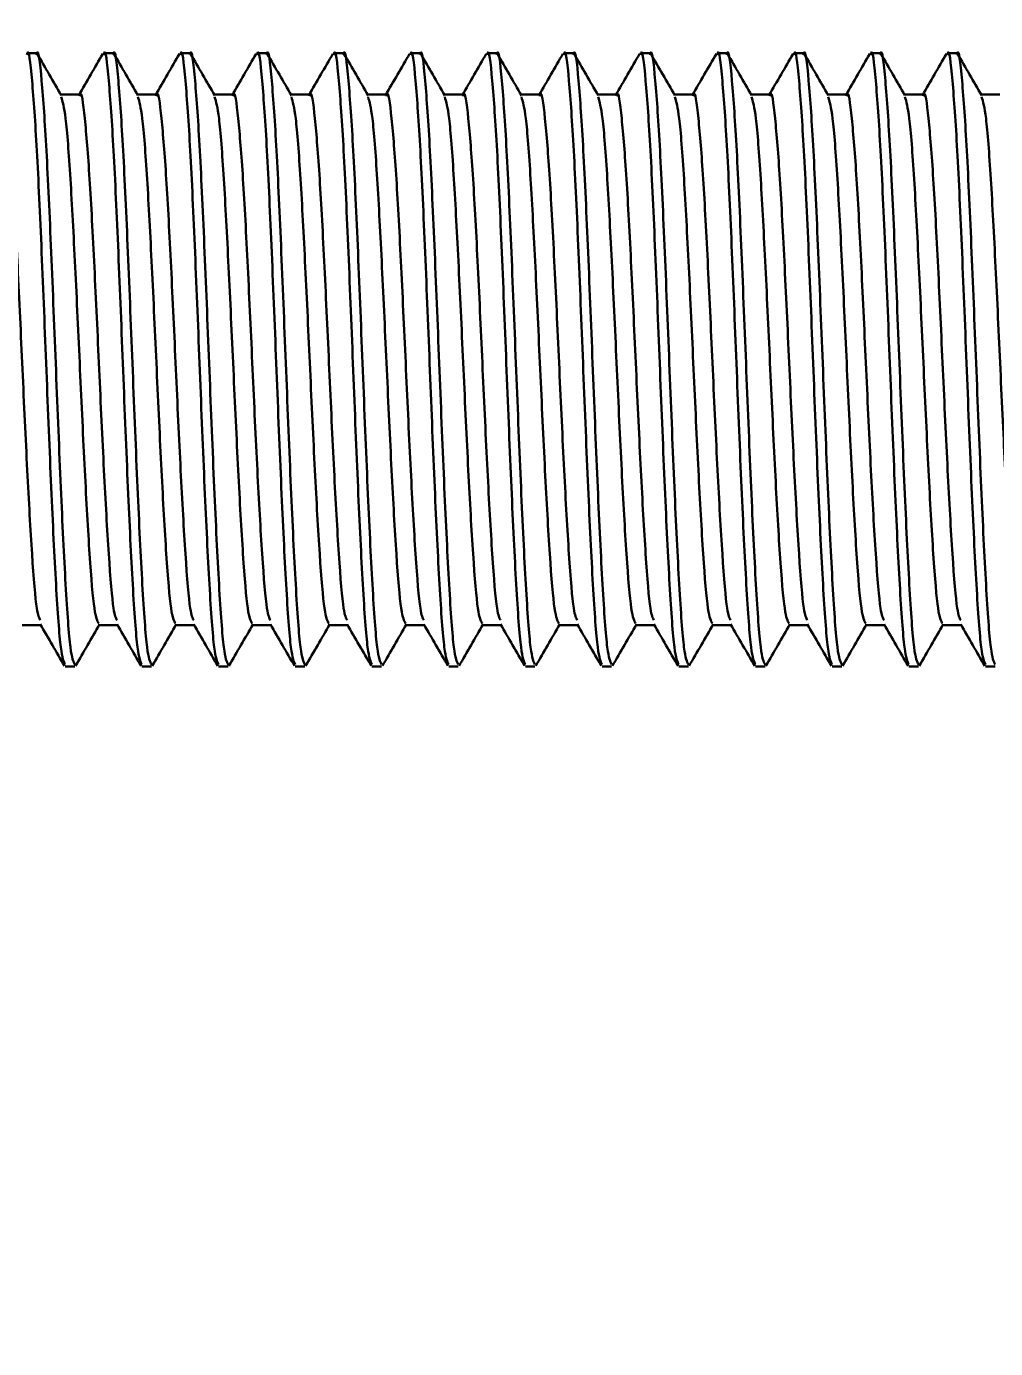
# Model space of a CAD drawing. Header units: millimetres. Extents: x -473 to 6267, y 319 to 3284.
# Drawn here: x 885.19 to 891.5, y 2696.54 to 2705.16 of the extents above; entities that cross this region are included whole.
import ezdxf
from ezdxf import colors
from ezdxf.entities.mleader import LeaderData, LeaderLine
from ezdxf.math import Vec2, Vec3

# ---------------------------------------------------------------- set-up
doc = ezdxf.new("R2010")
doc.units = ezdxf.units.MM
doc.layers.add('3mm', color=7, linetype='Continuous', lineweight=30)

msp = doc.modelspace()

# ---------------------------------------------------------------- linework, layer by layer
at = {"layer": '3mm', "lineweight": 30}
for p, q in [((885.2523, 2704.9831), (885.1898, 2704.9831)), ((885.7523, 2704.9831), (885.6898, 2704.9831)), ((886.2523, 2704.9831), (886.1898, 2704.9831)), ((886.7523, 2704.9831), (886.6898, 2704.9831)), ((887.2523, 2704.9831), (887.1898, 2704.9831)), ((887.7523, 2704.9831), (887.6898, 2704.9831)), ((888.2523, 2704.9831), (888.1898, 2704.9831)), ((888.7523, 2704.9831), (888.6898, 2704.9831)), ((889.2523, 2704.9831), (889.1898, 2704.9831)), ((889.7523, 2704.9831), (889.6898, 2704.9831)), ((890.2523, 2704.9831), (890.1898, 2704.9831)), ((890.7523, 2704.9831), (890.6898, 2704.9831)), ((891.2523, 2704.9831), (891.1898, 2704.9831)), ((885.5337, 2704.7124), (885.4116, 2704.7124)), ((886.0337, 2704.7124), (885.9116, 2704.7124)), ((886.5337, 2704.7124), (886.4116, 2704.7124)), ((887.0337, 2704.7124), (886.9116, 2704.7124)), ((887.5337, 2704.7124), (887.4116, 2704.7124)), ((888.0337, 2704.7124), (887.9116, 2704.7124)), ((888.5337, 2704.7124), (888.4116, 2704.7124)), ((889.0337, 2704.7124), (888.9116, 2704.7124)), ((889.5337, 2704.7124), (889.4116, 2704.7124)), ((890.0337, 2704.7124), (889.9116, 2704.7124)), ((890.5337, 2704.7124), (890.4116, 2704.7124)), ((891.0337, 2704.7124), (890.9116, 2704.7124)), ((891.5337, 2704.7124), (891.4116, 2704.7124)), ((885.1587, 2701.2537), (885.2807, 2701.2537)), ((885.6587, 2701.2537), (885.7807, 2701.2537)), ((886.1587, 2701.2537), (886.2807, 2701.2537)), ((886.6587, 2701.2537), (886.7807, 2701.2537)), ((887.1587, 2701.2537), (887.2807, 2701.2537)), ((887.6587, 2701.2537), (887.7807, 2701.2537)), ((888.1587, 2701.2537), (888.2807, 2701.2537)), ((888.6587, 2701.2537), (888.7807, 2701.2537)), ((889.1587, 2701.2537), (889.2807, 2701.2537)), ((889.6587, 2701.2537), (889.7807, 2701.2537)), ((890.1587, 2701.2537), (890.2807, 2701.2537)), ((890.6587, 2701.2537), (890.7807, 2701.2537)), ((891.1587, 2701.2537), (891.2807, 2701.2537)), ((885.4398, 2700.9831), (885.5023, 2700.9831)), ((885.9398, 2700.9831), (886.0023, 2700.9831)), ((886.4398, 2700.9831), (886.5023, 2700.9831)), ((886.9398, 2700.9831), (887.0023, 2700.9831)), ((887.4398, 2700.9831), (887.5023, 2700.9831)), ((887.9398, 2700.9831), (888.0023, 2700.9831)), ((888.4398, 2700.9831), (888.5023, 2700.9831)), ((888.9398, 2700.9831), (889.0023, 2700.9831)), ((889.4398, 2700.9831), (889.5023, 2700.9831)), ((889.9398, 2700.9831), (890.0023, 2700.9831)), ((890.4398, 2700.9831), (890.5023, 2700.9831)), ((890.9398, 2700.9831), (891.0023, 2700.9831)), ((891.4398, 2700.9831), (891.5023, 2700.9831))]:
    msp.add_line(p, q, dxfattribs=at)
for points, knots in [([(885.4398, 2700.9956), (885.4303, 2701.0153), (885.4104, 2701.0566), (885.3801, 2701.4858), (885.3489, 2702.1293), (885.3176, 2702.9106), (885.2864, 2703.6987), (885.2551, 2704.3868), (885.2239, 2704.8296), (885.2021, 2705.0242), (885.1908, 2704.9747), (885.1898, 2704.9706)], [0, 0, 0, 0, 0.113753, 0.238753, 0.363753, 0.488753, 0.613753, 0.738753, 0.863753, 0.988753, 1, 1, 1, 1]), ([(885.5023, 2700.9956), (885.4928, 2701.0153), (885.4729, 2701.0566), (885.4426, 2701.4858), (885.4114, 2702.1293), (885.3801, 2702.9106), (885.3489, 2703.6987), (885.3176, 2704.3868), (885.2864, 2704.8296), (885.2646, 2705.0242), (885.2533, 2704.9747), (885.2523, 2704.9706)], [0, 0, 0, 0, 0.113753, 0.238753, 0.363753, 0.488753, 0.613753, 0.738753, 0.863753, 0.988753, 1, 1, 1, 1]), ([(885.9398, 2700.9956), (885.9303, 2701.0153), (885.9104, 2701.0566), (885.8801, 2701.4858), (885.8489, 2702.1293), (885.8176, 2702.9106), (885.7864, 2703.6987), (885.7551, 2704.3868), (885.7239, 2704.8296), (885.7021, 2705.0242), (885.6908, 2704.9747), (885.6898, 2704.9706)], [0, 0, 0, 0, 0.113753, 0.238753, 0.363753, 0.488753, 0.613753, 0.738753, 0.863753, 0.988753, 1, 1, 1, 1]), ([(886.0023, 2700.9956), (885.9928, 2701.0153), (885.9729, 2701.0566), (885.9426, 2701.4858), (885.9114, 2702.1293), (885.8801, 2702.9106), (885.8489, 2703.6987), (885.8176, 2704.3868), (885.7864, 2704.8296), (885.7646, 2705.0242), (885.7533, 2704.9747), (885.7523, 2704.9706)], [0, 0, 0, 0, 0.113753, 0.238753, 0.363753, 0.488753, 0.613753, 0.738753, 0.863753, 0.988753, 1, 1, 1, 1]), ([(886.4398, 2700.9956), (886.4303, 2701.0153), (886.4104, 2701.0566), (886.3801, 2701.4858), (886.3489, 2702.1293), (886.3176, 2702.9106), (886.2864, 2703.6987), (886.2551, 2704.3868), (886.2239, 2704.8296), (886.2021, 2705.0242), (886.1908, 2704.9747), (886.1898, 2704.9706)], [0, 0, 0, 0, 0.113753, 0.238753, 0.363753, 0.488753, 0.613753, 0.738753, 0.863753, 0.988753, 1, 1, 1, 1]), ([(886.5023, 2700.9956), (886.4928, 2701.0153), (886.4729, 2701.0566), (886.4426, 2701.4858), (886.4114, 2702.1293), (886.3801, 2702.9106), (886.3489, 2703.6987), (886.3176, 2704.3868), (886.2864, 2704.8296), (886.2646, 2705.0242), (886.2533, 2704.9747), (886.2523, 2704.9706)], [0, 0, 0, 0, 0.113753, 0.238753, 0.363753, 0.488753, 0.613753, 0.738753, 0.863753, 0.988753, 1, 1, 1, 1]), ([(886.9398, 2700.9956), (886.9303, 2701.0153), (886.9104, 2701.0566), (886.8801, 2701.4858), (886.8489, 2702.1293), (886.8176, 2702.9106), (886.7864, 2703.6987), (886.7551, 2704.3868), (886.7239, 2704.8296), (886.7021, 2705.0242), (886.6908, 2704.9747), (886.6898, 2704.9706)], [0, 0, 0, 0, 0.113753, 0.238753, 0.363753, 0.488753, 0.613753, 0.738753, 0.863753, 0.988753, 1, 1, 1, 1]), ([(887.0023, 2700.9956), (886.9928, 2701.0153), (886.9729, 2701.0566), (886.9426, 2701.4858), (886.9114, 2702.1293), (886.8801, 2702.9106), (886.8489, 2703.6987), (886.8176, 2704.3868), (886.7864, 2704.8296), (886.7646, 2705.0242), (886.7533, 2704.9747), (886.7523, 2704.9706)], [0, 0, 0, 0, 0.113753, 0.238753, 0.363753, 0.488753, 0.613753, 0.738753, 0.863753, 0.988753, 1, 1, 1, 1]), ([(887.4398, 2700.9956), (887.4303, 2701.0153), (887.4104, 2701.0566), (887.3801, 2701.4858), (887.3489, 2702.1293), (887.3176, 2702.9106), (887.2864, 2703.6987), (887.2551, 2704.3868), (887.2239, 2704.8296), (887.2021, 2705.0242), (887.1908, 2704.9747), (887.1898, 2704.9706)], [0, 0, 0, 0, 0.113753, 0.238753, 0.363753, 0.488753, 0.613753, 0.738753, 0.863753, 0.988753, 1, 1, 1, 1]), ([(887.5023, 2700.9956), (887.4928, 2701.0153), (887.4729, 2701.0566), (887.4426, 2701.4858), (887.4114, 2702.1293), (887.3801, 2702.9106), (887.3489, 2703.6987), (887.3176, 2704.3868), (887.2864, 2704.8296), (887.2646, 2705.0242), (887.2533, 2704.9747), (887.2523, 2704.9706)], [0, 0, 0, 0, 0.113753, 0.238753, 0.363753, 0.488753, 0.613753, 0.738753, 0.863753, 0.988753, 1, 1, 1, 1]), ([(887.9398, 2700.9956), (887.9303, 2701.0153), (887.9104, 2701.0566), (887.8801, 2701.4858), (887.8489, 2702.1293), (887.8176, 2702.9106), (887.7864, 2703.6987), (887.7551, 2704.3868), (887.7239, 2704.8296), (887.7021, 2705.0242), (887.6908, 2704.9747), (887.6898, 2704.9706)], [0, 0, 0, 0, 0.113753, 0.238753, 0.363753, 0.488753, 0.613753, 0.738753, 0.863753, 0.988753, 1, 1, 1, 1]), ([(888.0023, 2700.9956), (887.9928, 2701.0153), (887.9729, 2701.0566), (887.9426, 2701.4858), (887.9114, 2702.1293), (887.8801, 2702.9106), (887.8489, 2703.6987), (887.8176, 2704.3868), (887.7864, 2704.8296), (887.7646, 2705.0242), (887.7533, 2704.9747), (887.7523, 2704.9706)], [0, 0, 0, 0, 0.113753, 0.238753, 0.363753, 0.488753, 0.613753, 0.738753, 0.863753, 0.988753, 1, 1, 1, 1]), ([(888.4398, 2700.9956), (888.4303, 2701.0153), (888.4104, 2701.0566), (888.3801, 2701.4858), (888.3489, 2702.1293), (888.3176, 2702.9106), (888.2864, 2703.6987), (888.2551, 2704.3868), (888.2239, 2704.8296), (888.2021, 2705.0242), (888.1908, 2704.9747), (888.1898, 2704.9706)], [0, 0, 0, 0, 0.113753, 0.238753, 0.363753, 0.488753, 0.613753, 0.738753, 0.863753, 0.988753, 1, 1, 1, 1]), ([(888.5023, 2700.9956), (888.4928, 2701.0153), (888.4729, 2701.0566), (888.4426, 2701.4858), (888.4114, 2702.1293), (888.3801, 2702.9106), (888.3489, 2703.6987), (888.3176, 2704.3868), (888.2864, 2704.8296), (888.2646, 2705.0242), (888.2533, 2704.9747), (888.2523, 2704.9706)], [0, 0, 0, 0, 0.113753, 0.238753, 0.363753, 0.488753, 0.613753, 0.738753, 0.863753, 0.988753, 1, 1, 1, 1]), ([(888.9398, 2700.9956), (888.9303, 2701.0153), (888.9104, 2701.0566), (888.8801, 2701.4858), (888.8489, 2702.1293), (888.8176, 2702.9106), (888.7864, 2703.6987), (888.7551, 2704.3868), (888.7239, 2704.8296), (888.7021, 2705.0242), (888.6908, 2704.9747), (888.6898, 2704.9706)], [0, 0, 0, 0, 0.113753, 0.238753, 0.363753, 0.488753, 0.613753, 0.738753, 0.863753, 0.988753, 1, 1, 1, 1]), ([(889.0023, 2700.9956), (888.9928, 2701.0153), (888.9729, 2701.0566), (888.9426, 2701.4858), (888.9114, 2702.1293), (888.8801, 2702.9106), (888.8489, 2703.6987), (888.8176, 2704.3868), (888.7864, 2704.8296), (888.7646, 2705.0242), (888.7533, 2704.9747), (888.7523, 2704.9706)], [0, 0, 0, 0, 0.113753, 0.238753, 0.363753, 0.488753, 0.613753, 0.738753, 0.863753, 0.988753, 1, 1, 1, 1]), ([(889.4398, 2700.9956), (889.4303, 2701.0153), (889.4104, 2701.0566), (889.3801, 2701.4858), (889.3489, 2702.1293), (889.3176, 2702.9106), (889.2864, 2703.6987), (889.2551, 2704.3868), (889.2239, 2704.8296), (889.2021, 2705.0242), (889.1908, 2704.9747), (889.1898, 2704.9706)], [0, 0, 0, 0, 0.113753, 0.238753, 0.363753, 0.488753, 0.613753, 0.738753, 0.863753, 0.988753, 1, 1, 1, 1]), ([(889.5023, 2700.9956), (889.4928, 2701.0153), (889.4729, 2701.0566), (889.4426, 2701.4858), (889.4114, 2702.1293), (889.3801, 2702.9106), (889.3489, 2703.6987), (889.3176, 2704.3868), (889.2864, 2704.8296), (889.2646, 2705.0242), (889.2533, 2704.9747), (889.2523, 2704.9706)], [0, 0, 0, 0, 0.113753, 0.238753, 0.363753, 0.488753, 0.613753, 0.738753, 0.863753, 0.988753, 1, 1, 1, 1]), ([(889.9398, 2700.9956), (889.9303, 2701.0153), (889.9104, 2701.0566), (889.8801, 2701.4858), (889.8489, 2702.1293), (889.8176, 2702.9106), (889.7864, 2703.6987), (889.7551, 2704.3868), (889.7239, 2704.8296), (889.7021, 2705.0242), (889.6908, 2704.9747), (889.6898, 2704.9706)], [0, 0, 0, 0, 0.113753, 0.238753, 0.363753, 0.488753, 0.613753, 0.738753, 0.863753, 0.988753, 1, 1, 1, 1]), ([(890.0023, 2700.9956), (889.9928, 2701.0153), (889.9729, 2701.0566), (889.9426, 2701.4858), (889.9114, 2702.1293), (889.8801, 2702.9106), (889.8489, 2703.6987), (889.8176, 2704.3868), (889.7864, 2704.8296), (889.7646, 2705.0242), (889.7533, 2704.9747), (889.7523, 2704.9706)], [0, 0, 0, 0, 0.113753, 0.238753, 0.363753, 0.488753, 0.613753, 0.738753, 0.863753, 0.988753, 1, 1, 1, 1]), ([(890.4398, 2700.9956), (890.4303, 2701.0153), (890.4104, 2701.0566), (890.3801, 2701.4858), (890.3489, 2702.1293), (890.3176, 2702.9106), (890.2864, 2703.6987), (890.2551, 2704.3868), (890.2239, 2704.8296), (890.2021, 2705.0242), (890.1908, 2704.9747), (890.1898, 2704.9706)], [0, 0, 0, 0, 0.113753, 0.238753, 0.363753, 0.488753, 0.613753, 0.738753, 0.863753, 0.988753, 1, 1, 1, 1]), ([(890.5023, 2700.9956), (890.4928, 2701.0153), (890.4729, 2701.0566), (890.4426, 2701.4858), (890.4114, 2702.1293), (890.3801, 2702.9106), (890.3489, 2703.6987), (890.3176, 2704.3868), (890.2864, 2704.8296), (890.2646, 2705.0242), (890.2533, 2704.9747), (890.2523, 2704.9706)], [0, 0, 0, 0, 0.113753, 0.238753, 0.363753, 0.488753, 0.613753, 0.738753, 0.863753, 0.988753, 1, 1, 1, 1]), ([(890.9398, 2700.9956), (890.9303, 2701.0153), (890.9104, 2701.0566), (890.8801, 2701.4858), (890.8489, 2702.1293), (890.8176, 2702.9106), (890.7864, 2703.6987), (890.7551, 2704.3868), (890.7239, 2704.8296), (890.7021, 2705.0242), (890.6908, 2704.9747), (890.6898, 2704.9706)], [0, 0, 0, 0, 0.113753, 0.238753, 0.363753, 0.488753, 0.613753, 0.738753, 0.863753, 0.988753, 1, 1, 1, 1]), ([(891.0023, 2700.9956), (890.9928, 2701.0153), (890.9729, 2701.0566), (890.9426, 2701.4858), (890.9114, 2702.1293), (890.8801, 2702.9106), (890.8489, 2703.6987), (890.8176, 2704.3868), (890.7864, 2704.8296), (890.7646, 2705.0242), (890.7533, 2704.9747), (890.7523, 2704.9706)], [0, 0, 0, 0, 0.113753, 0.238753, 0.363753, 0.488753, 0.613753, 0.738753, 0.863753, 0.988753, 1, 1, 1, 1]), ([(891.4398, 2700.9956), (891.4303, 2701.0153), (891.4104, 2701.0566), (891.3801, 2701.4858), (891.3489, 2702.1293), (891.3176, 2702.9106), (891.2864, 2703.6987), (891.2551, 2704.3868), (891.2239, 2704.8296), (891.2021, 2705.0242), (891.1908, 2704.9747), (891.1898, 2704.9706)], [0, 0, 0, 0, 0.113753, 0.238753, 0.363753, 0.488753, 0.613753, 0.738753, 0.863753, 0.988753, 1, 1, 1, 1]), ([(891.5023, 2700.9956), (891.4928, 2701.0153), (891.4729, 2701.0566), (891.4426, 2701.4858), (891.4114, 2702.1293), (891.3801, 2702.9106), (891.3489, 2703.6987), (891.3176, 2704.3868), (891.2864, 2704.8296), (891.2646, 2705.0242), (891.2533, 2704.9747), (891.2523, 2704.9706)], [0, 0, 0, 0, 0.113753, 0.238753, 0.363753, 0.488753, 0.613753, 0.738753, 0.863753, 0.988753, 1, 1, 1, 1]), ([(885.4144, 2704.7075), (885.3882, 2704.7527), (885.3359, 2704.8432), (885.2835, 2704.9336), (885.2574, 2704.9788)], [0, 0, 0, 0, 0.499935, 1, 1, 1, 1]), ([(885.6848, 2704.9788), (885.6587, 2704.9335), (885.6063, 2704.8431), (885.5539, 2704.7526), (885.5278, 2704.7074)], [0, 0, 0, 0, 0.500068, 1, 1, 1, 1]), ([(885.9144, 2704.7075), (885.8882, 2704.7527), (885.8359, 2704.8432), (885.7835, 2704.9336), (885.7574, 2704.9788)], [0, 0, 0, 0, 0.499935, 1, 1, 1, 1]), ([(886.1848, 2704.9788), (886.1587, 2704.9335), (886.1063, 2704.8431), (886.0539, 2704.7526), (886.0278, 2704.7074)], [0, 0, 0, 0, 0.500068, 1, 1, 1, 1]), ([(886.4144, 2704.7075), (886.3882, 2704.7527), (886.3359, 2704.8432), (886.2835, 2704.9336), (886.2574, 2704.9788)], [0, 0, 0, 0, 0.499935, 1, 1, 1, 1]), ([(886.6848, 2704.9788), (886.6587, 2704.9335), (886.6063, 2704.8431), (886.5539, 2704.7526), (886.5278, 2704.7074)], [0, 0, 0, 0, 0.500068, 1, 1, 1, 1]), ([(886.9144, 2704.7075), (886.8882, 2704.7527), (886.8359, 2704.8432), (886.7835, 2704.9336), (886.7574, 2704.9788)], [0, 0, 0, 0, 0.499935, 1, 1, 1, 1]), ([(887.1848, 2704.9788), (887.1587, 2704.9335), (887.1063, 2704.8431), (887.0539, 2704.7526), (887.0278, 2704.7074)], [0, 0, 0, 0, 0.500068, 1, 1, 1, 1]), ([(887.4144, 2704.7075), (887.3882, 2704.7527), (887.3359, 2704.8432), (887.2835, 2704.9336), (887.2574, 2704.9788)], [0, 0, 0, 0, 0.499935, 1, 1, 1, 1]), ([(887.6848, 2704.9788), (887.6587, 2704.9335), (887.6063, 2704.8431), (887.5539, 2704.7526), (887.5278, 2704.7074)], [0, 0, 0, 0, 0.500068, 1, 1, 1, 1]), ([(887.9144, 2704.7075), (887.8882, 2704.7527), (887.8359, 2704.8432), (887.7835, 2704.9336), (887.7574, 2704.9788)], [0, 0, 0, 0, 0.499935, 1, 1, 1, 1]), ([(888.1848, 2704.9788), (888.1587, 2704.9335), (888.1063, 2704.8431), (888.0539, 2704.7526), (888.0278, 2704.7074)], [0, 0, 0, 0, 0.500068, 1, 1, 1, 1]), ([(888.4144, 2704.7075), (888.3882, 2704.7527), (888.3359, 2704.8432), (888.2835, 2704.9336), (888.2574, 2704.9788)], [0, 0, 0, 0, 0.499935, 1, 1, 1, 1]), ([(888.6848, 2704.9788), (888.6587, 2704.9335), (888.6063, 2704.8431), (888.5539, 2704.7526), (888.5278, 2704.7074)], [0, 0, 0, 0, 0.500068, 1, 1, 1, 1]), ([(888.9144, 2704.7075), (888.8882, 2704.7527), (888.8359, 2704.8432), (888.7835, 2704.9336), (888.7574, 2704.9788)], [0, 0, 0, 0, 0.499935, 1, 1, 1, 1]), ([(889.1848, 2704.9788), (889.1587, 2704.9335), (889.1063, 2704.8431), (889.0539, 2704.7526), (889.0278, 2704.7074)], [0, 0, 0, 0, 0.500068, 1, 1, 1, 1]), ([(889.4144, 2704.7075), (889.3882, 2704.7527), (889.3359, 2704.8432), (889.2835, 2704.9336), (889.2574, 2704.9788)], [0, 0, 0, 0, 0.499935, 1, 1, 1, 1]), ([(889.6848, 2704.9788), (889.6587, 2704.9335), (889.6063, 2704.8431), (889.5539, 2704.7526), (889.5278, 2704.7074)], [0, 0, 0, 0, 0.500068, 1, 1, 1, 1]), ([(889.9144, 2704.7075), (889.8882, 2704.7527), (889.8359, 2704.8432), (889.7835, 2704.9336), (889.7574, 2704.9788)], [0, 0, 0, 0, 0.4999345, 1, 1, 1, 1]), ([(890.1848, 2704.9788), (890.1587, 2704.9335), (890.1063, 2704.8431), (890.0539, 2704.7526), (890.0278, 2704.7074)], [0, 0, 0, 0, 0.500068, 1, 1, 1, 1]), ([(890.4144, 2704.7075), (890.3882, 2704.7527), (890.3359, 2704.8432), (890.2835, 2704.9336), (890.2574, 2704.9788)], [0, 0, 0, 0, 0.499935, 1, 1, 1, 1]), ([(890.6848, 2704.9788), (890.6587, 2704.9335), (890.6063, 2704.8431), (890.5539, 2704.7526), (890.5278, 2704.7074)], [0, 0, 0, 0, 0.500068, 1, 1, 1, 1]), ([(890.9144, 2704.7075), (890.8882, 2704.7527), (890.8359, 2704.8432), (890.7835, 2704.9336), (890.7574, 2704.9788)], [0, 0, 0, 0, 0.499935, 1, 1, 1, 1]), ([(891.1848, 2704.9788), (891.1587, 2704.9335), (891.1063, 2704.8431), (891.0539, 2704.7526), (891.0278, 2704.7074)], [0, 0, 0, 0, 0.500068, 1, 1, 1, 1]), ([(891.4144, 2704.7075), (891.3882, 2704.7527), (891.3359, 2704.8432), (891.2835, 2704.9336), (891.2574, 2704.9788)], [0, 0, 0, 0, 0.499935, 1, 1, 1, 1]), ([(885.2778, 2701.2846), (885.2702, 2701.2996), (885.2523, 2701.3351), (885.2239, 2701.6902), (885.1926, 2702.2444), (885.1614, 2702.9205), (885.1301, 2703.6018), (885.0989, 2704.1969), (885.0676, 2704.5797), (885.0459, 2704.748), (885.0345, 2704.7052), (885.0336, 2704.7017)], [0, 0, 0, 0, 0.09263, 0.220627, 0.348625, 0.476623, 0.60462, 0.732618, 0.860615, 0.988613, 1, 1, 1, 1]), ([(885.6587, 2701.2642), (885.6492, 2701.2812), (885.6292, 2701.317), (885.5989, 2701.6884), (885.5676, 2702.245), (885.5364, 2702.9198), (885.5051, 2703.6042), (885.4739, 2704.1883), (885.4435, 2704.5994), (885.4236, 2704.666), (885.4141, 2704.6978)], [0, 0, 0, 0, 0.116693, 0.244479, 0.372266, 0.500052, 0.627839, 0.755625, 0.883412, 1, 1, 1, 1]), ([(885.7778, 2701.2846), (885.7702, 2701.2996), (885.7523, 2701.3351), (885.7239, 2701.6902), (885.6926, 2702.2444), (885.6614, 2702.9205), (885.6301, 2703.6018), (885.5989, 2704.1969), (885.5676, 2704.5797), (885.5459, 2704.748), (885.5345, 2704.7052), (885.5336, 2704.7017)], [0, 0, 0, 0, 0.09263, 0.220627, 0.348625, 0.476623, 0.60462, 0.732618, 0.860615, 0.988613, 1, 1, 1, 1]), ([(886.1587, 2701.2642), (886.1492, 2701.2812), (886.1292, 2701.317), (886.0989, 2701.6884), (886.0676, 2702.245), (886.0364, 2702.9198), (886.0051, 2703.6042), (885.9739, 2704.1883), (885.9435, 2704.5994), (885.9236, 2704.666), (885.9141, 2704.6978)], [0, 0, 0, 0, 0.116693, 0.244479, 0.372266, 0.500052, 0.627839, 0.755625, 0.883412, 1, 1, 1, 1]), ([(886.2778, 2701.2846), (886.2702, 2701.2996), (886.2523, 2701.3351), (886.2239, 2701.6902), (886.1926, 2702.2444), (886.1614, 2702.9205), (886.1301, 2703.6018), (886.0989, 2704.1969), (886.0676, 2704.5797), (886.0459, 2704.748), (886.0345, 2704.7052), (886.0336, 2704.7017)], [0, 0, 0, 0, 0.0926298, 0.2206274, 0.348625, 0.4766226, 0.6046202, 0.7326178, 0.8606154, 0.988613, 1, 1, 1, 1]), ([(886.6587, 2701.2642), (886.6492, 2701.2812), (886.6292, 2701.317), (886.5989, 2701.6884), (886.5676, 2702.245), (886.5364, 2702.9198), (886.5051, 2703.6042), (886.4739, 2704.1883), (886.4435, 2704.5994), (886.4236, 2704.666), (886.4141, 2704.6978)], [0, 0, 0, 0, 0.116693, 0.244479, 0.372266, 0.500052, 0.627839, 0.755625, 0.883412, 1, 1, 1, 1]), ([(886.7778, 2701.2846), (886.7702, 2701.2996), (886.7523, 2701.3351), (886.7239, 2701.6902), (886.6926, 2702.2444), (886.6614, 2702.9205), (886.6301, 2703.6018), (886.5989, 2704.1969), (886.5676, 2704.5797), (886.5459, 2704.748), (886.5345, 2704.7052), (886.5336, 2704.7017)], [0, 0, 0, 0, 0.09263, 0.220627, 0.348625, 0.476623, 0.60462, 0.732618, 0.860615, 0.988613, 1, 1, 1, 1]), ([(887.1587, 2701.2642), (887.1492, 2701.2812), (887.1292, 2701.317), (887.0989, 2701.6884), (887.0676, 2702.245), (887.0364, 2702.9198), (887.0051, 2703.6042), (886.9739, 2704.1883), (886.9435, 2704.5994), (886.9236, 2704.666), (886.9141, 2704.6978)], [0, 0, 0, 0, 0.116693, 0.244479, 0.372266, 0.500052, 0.627839, 0.755625, 0.883412, 1, 1, 1, 1]), ([(887.2778, 2701.2846), (887.2702, 2701.2996), (887.2523, 2701.3351), (887.2239, 2701.6902), (887.1926, 2702.2444), (887.1614, 2702.9205), (887.1301, 2703.6018), (887.0989, 2704.1969), (887.0676, 2704.5797), (887.0459, 2704.748), (887.0345, 2704.7052), (887.0336, 2704.7017)], [0, 0, 0, 0, 0.09263, 0.220627, 0.348625, 0.476623, 0.60462, 0.732618, 0.860615, 0.988613, 1, 1, 1, 1]), ([(887.6587, 2701.2642), (887.6492, 2701.2812), (887.6292, 2701.317), (887.5989, 2701.6884), (887.5676, 2702.245), (887.5364, 2702.9198), (887.5051, 2703.6042), (887.4739, 2704.1883), (887.4435, 2704.5994), (887.4236, 2704.666), (887.4141, 2704.6978)], [0, 0, 0, 0, 0.116693, 0.244479, 0.372266, 0.500052, 0.627839, 0.755625, 0.883412, 1, 1, 1, 1]), ([(887.7778, 2701.2846), (887.7702, 2701.2996), (887.7523, 2701.3351), (887.7239, 2701.6902), (887.6926, 2702.2444), (887.6614, 2702.9205), (887.6301, 2703.6018), (887.5989, 2704.1969), (887.5676, 2704.5797), (887.5459, 2704.748), (887.5345, 2704.7052), (887.5336, 2704.7017)], [0, 0, 0, 0, 0.0926298, 0.2206274, 0.348625, 0.4766226, 0.6046202, 0.7326178, 0.8606154, 0.988613, 1, 1, 1, 1]), ([(888.1587, 2701.2642), (888.1492, 2701.2812), (888.1292, 2701.317), (888.0989, 2701.6884), (888.0676, 2702.245), (888.0364, 2702.9198), (888.0051, 2703.6042), (887.9739, 2704.1883), (887.9435, 2704.5994), (887.9236, 2704.666), (887.9141, 2704.6978)], [0, 0, 0, 0, 0.116693, 0.244479, 0.372266, 0.500052, 0.627839, 0.755625, 0.883412, 1, 1, 1, 1]), ([(888.2778, 2701.2846), (888.2702, 2701.2996), (888.2523, 2701.3351), (888.2239, 2701.6902), (888.1926, 2702.2444), (888.1614, 2702.9205), (888.1301, 2703.6018), (888.0989, 2704.1969), (888.0676, 2704.5797), (888.0459, 2704.748), (888.0345, 2704.7052), (888.0336, 2704.7017)], [0, 0, 0, 0, 0.0926298, 0.2206274, 0.348625, 0.4766226, 0.6046202, 0.7326178, 0.8606154, 0.988613, 1, 1, 1, 1]), ([(888.6587, 2701.2642), (888.6492, 2701.2812), (888.6292, 2701.317), (888.5989, 2701.6884), (888.5676, 2702.245), (888.5364, 2702.9198), (888.5051, 2703.6042), (888.4739, 2704.1883), (888.4435, 2704.5994), (888.4236, 2704.666), (888.4141, 2704.6978)], [0, 0, 0, 0, 0.116693, 0.244479, 0.372266, 0.500052, 0.627839, 0.755625, 0.883412, 1, 1, 1, 1]), ([(888.7778, 2701.2846), (888.7702, 2701.2996), (888.7523, 2701.3351), (888.7239, 2701.6902), (888.6926, 2702.2444), (888.6614, 2702.9205), (888.6301, 2703.6018), (888.5989, 2704.1969), (888.5676, 2704.5797), (888.5459, 2704.748), (888.5345, 2704.7052), (888.5336, 2704.7017)], [0, 0, 0, 0, 0.09263, 0.220627, 0.348625, 0.476623, 0.60462, 0.732618, 0.860615, 0.988613, 1, 1, 1, 1]), ([(889.1587, 2701.2642), (889.1492, 2701.2812), (889.1292, 2701.317), (889.0989, 2701.6884), (889.0676, 2702.245), (889.0364, 2702.9198), (889.0051, 2703.6042), (888.9739, 2704.1883), (888.9435, 2704.5994), (888.9236, 2704.666), (888.9141, 2704.6978)], [0, 0, 0, 0, 0.116693, 0.244479, 0.372266, 0.500052, 0.627839, 0.755625, 0.883412, 1, 1, 1, 1]), ([(889.2778, 2701.2846), (889.2702, 2701.2996), (889.2523, 2701.3351), (889.2239, 2701.6902), (889.1926, 2702.2444), (889.1614, 2702.9205), (889.1301, 2703.6018), (889.0989, 2704.1969), (889.0676, 2704.5797), (889.0459, 2704.748), (889.0345, 2704.7052), (889.0336, 2704.7017)], [0, 0, 0, 0, 0.09263, 0.220627, 0.348625, 0.476623, 0.60462, 0.732618, 0.860615, 0.988613, 1, 1, 1, 1]), ([(889.6587, 2701.2642), (889.6492, 2701.2812), (889.6292, 2701.317), (889.5989, 2701.6884), (889.5676, 2702.245), (889.5364, 2702.9198), (889.5051, 2703.6042), (889.4739, 2704.1883), (889.4435, 2704.5994), (889.4236, 2704.666), (889.4141, 2704.6978)], [0, 0, 0, 0, 0.116693, 0.244479, 0.372266, 0.500052, 0.627839, 0.755625, 0.883412, 1, 1, 1, 1]), ([(889.7778, 2701.2846), (889.7702, 2701.2996), (889.7523, 2701.3351), (889.7239, 2701.6902), (889.6926, 2702.2444), (889.6614, 2702.9205), (889.6301, 2703.6018), (889.5989, 2704.1969), (889.5676, 2704.5797), (889.5459, 2704.748), (889.5345, 2704.7052), (889.5336, 2704.7017)], [0, 0, 0, 0, 0.09263, 0.220627, 0.348625, 0.476623, 0.60462, 0.732618, 0.860615, 0.988613, 1, 1, 1, 1]), ([(890.1587, 2701.2642), (890.1492, 2701.2812), (890.1292, 2701.317), (890.0989, 2701.6884), (890.0676, 2702.245), (890.0364, 2702.9198), (890.0051, 2703.6042), (889.9739, 2704.1883), (889.9435, 2704.5994), (889.9236, 2704.666), (889.9141, 2704.6978)], [0, 0, 0, 0, 0.1166927, 0.2444792, 0.3722657, 0.5000521, 0.6278386, 0.7556251, 0.8834116, 1, 1, 1, 1]), ([(890.2778, 2701.2846), (890.2702, 2701.2996), (890.2523, 2701.3351), (890.2239, 2701.6902), (890.1926, 2702.2444), (890.1614, 2702.9205), (890.1301, 2703.6018), (890.0989, 2704.1969), (890.0676, 2704.5797), (890.0459, 2704.748), (890.0345, 2704.7052), (890.0336, 2704.7017)], [0, 0, 0, 0, 0.09263, 0.220627, 0.348625, 0.476623, 0.60462, 0.732618, 0.860615, 0.988613, 1, 1, 1, 1]), ([(890.6587, 2701.2642), (890.6492, 2701.2812), (890.6292, 2701.317), (890.5989, 2701.6884), (890.5676, 2702.245), (890.5364, 2702.9198), (890.5051, 2703.6042), (890.4739, 2704.1883), (890.4435, 2704.5994), (890.4236, 2704.666), (890.4141, 2704.6978)], [0, 0, 0, 0, 0.1166927, 0.2444792, 0.3722657, 0.5000521, 0.6278386, 0.7556251, 0.8834116, 1, 1, 1, 1]), ([(890.7778, 2701.2846), (890.7702, 2701.2996), (890.7523, 2701.3351), (890.7239, 2701.6902), (890.6926, 2702.2444), (890.6614, 2702.9205), (890.6301, 2703.6018), (890.5989, 2704.1969), (890.5676, 2704.5797), (890.5459, 2704.748), (890.5345, 2704.7052), (890.5336, 2704.7017)], [0, 0, 0, 0, 0.09263, 0.220627, 0.348625, 0.476623, 0.60462, 0.732618, 0.860615, 0.988613, 1, 1, 1, 1]), ([(891.1587, 2701.2642), (891.1492, 2701.2812), (891.1292, 2701.317), (891.0989, 2701.6884), (891.0676, 2702.245), (891.0364, 2702.9198), (891.0051, 2703.6042), (890.9739, 2704.1883), (890.9435, 2704.5994), (890.9236, 2704.666), (890.9141, 2704.6978)], [0, 0, 0, 0, 0.116693, 0.244479, 0.372266, 0.500052, 0.627839, 0.755625, 0.883412, 1, 1, 1, 1]), ([(891.2778, 2701.2846), (891.2702, 2701.2996), (891.2523, 2701.3351), (891.2239, 2701.6902), (891.1926, 2702.2444), (891.1614, 2702.9205), (891.1301, 2703.6018), (891.0989, 2704.1969), (891.0676, 2704.5797), (891.0459, 2704.748), (891.0345, 2704.7052), (891.0336, 2704.7017)], [0, 0, 0, 0, 0.09263, 0.220627, 0.348625, 0.476623, 0.60462, 0.732618, 0.860615, 0.988613, 1, 1, 1, 1]), ([(891.6587, 2701.2642), (891.6492, 2701.2812), (891.6292, 2701.317), (891.5989, 2701.6884), (891.5676, 2702.245), (891.5364, 2702.9198), (891.5051, 2703.6042), (891.4739, 2704.1883), (891.4435, 2704.5994), (891.4236, 2704.666), (891.4141, 2704.6978)], [0, 0, 0, 0, 0.1166927, 0.2444792, 0.3722657, 0.5000521, 0.6278386, 0.7556251, 0.8834116, 1, 1, 1, 1]), ([(885.2778, 2701.2587), (885.3039, 2701.2135), (885.3563, 2701.1231), (885.4087, 2701.0326), (885.4348, 2700.9874)], [0, 0, 0, 0, 0.499932, 1, 1, 1, 1]), ([(885.5074, 2700.9873), (885.5335, 2701.0326), (885.5859, 2701.123), (885.6382, 2701.2134), (885.6644, 2701.2586)], [0, 0, 0, 0, 0.5000655, 1, 1, 1, 1]), ([(885.7778, 2701.2587), (885.8039, 2701.2135), (885.8563, 2701.1231), (885.9087, 2701.0326), (885.9348, 2700.9874)], [0, 0, 0, 0, 0.499932, 1, 1, 1, 1]), ([(886.0074, 2700.9873), (886.0335, 2701.0326), (886.0859, 2701.123), (886.1382, 2701.2134), (886.1644, 2701.2586)], [0, 0, 0, 0, 0.500065, 1, 1, 1, 1]), ([(886.2778, 2701.2587), (886.3039, 2701.2135), (886.3563, 2701.1231), (886.4087, 2701.0326), (886.4348, 2700.9874)], [0, 0, 0, 0, 0.499932, 1, 1, 1, 1]), ([(886.5074, 2700.9873), (886.5335, 2701.0326), (886.5859, 2701.123), (886.6382, 2701.2134), (886.6644, 2701.2586)], [0, 0, 0, 0, 0.500065, 1, 1, 1, 1]), ([(886.7778, 2701.2587), (886.8039, 2701.2135), (886.8563, 2701.1231), (886.9087, 2701.0326), (886.9348, 2700.9874)], [0, 0, 0, 0, 0.499932, 1, 1, 1, 1]), ([(887.0074, 2700.9873), (887.0335, 2701.0326), (887.0859, 2701.123), (887.1382, 2701.2134), (887.1644, 2701.2586)], [0, 0, 0, 0, 0.500065, 1, 1, 1, 1]), ([(887.2778, 2701.2587), (887.3039, 2701.2135), (887.3563, 2701.1231), (887.4087, 2701.0326), (887.4348, 2700.9874)], [0, 0, 0, 0, 0.499932, 1, 1, 1, 1]), ([(887.5074, 2700.9873), (887.5335, 2701.0326), (887.5859, 2701.123), (887.6382, 2701.2134), (887.6644, 2701.2586)], [0, 0, 0, 0, 0.500065, 1, 1, 1, 1]), ([(887.7778, 2701.2587), (887.8039, 2701.2135), (887.8563, 2701.1231), (887.9087, 2701.0326), (887.9348, 2700.9874)], [0, 0, 0, 0, 0.499932, 1, 1, 1, 1]), ([(888.0074, 2700.9873), (888.0335, 2701.0326), (888.0859, 2701.123), (888.1382, 2701.2134), (888.1644, 2701.2586)], [0, 0, 0, 0, 0.500065, 1, 1, 1, 1]), ([(888.2778, 2701.2587), (888.3039, 2701.2135), (888.3563, 2701.1231), (888.4087, 2701.0326), (888.4348, 2700.9874)], [0, 0, 0, 0, 0.499932, 1, 1, 1, 1]), ([(888.5074, 2700.9873), (888.5335, 2701.0326), (888.5859, 2701.123), (888.6382, 2701.2134), (888.6644, 2701.2586)], [0, 0, 0, 0, 0.500065, 1, 1, 1, 1]), ([(888.7778, 2701.2587), (888.8039, 2701.2135), (888.8563, 2701.1231), (888.9087, 2701.0326), (888.9348, 2700.9874)], [0, 0, 0, 0, 0.499932, 1, 1, 1, 1]), ([(889.0074, 2700.9873), (889.0335, 2701.0326), (889.0859, 2701.123), (889.1382, 2701.2134), (889.1644, 2701.2586)], [0, 0, 0, 0, 0.500065, 1, 1, 1, 1]), ([(889.2778, 2701.2587), (889.3039, 2701.2135), (889.3563, 2701.1231), (889.4087, 2701.0326), (889.4348, 2700.9874)], [0, 0, 0, 0, 0.499932, 1, 1, 1, 1]), ([(889.5074, 2700.9873), (889.5335, 2701.0326), (889.5859, 2701.123), (889.6382, 2701.2134), (889.6644, 2701.2586)], [0, 0, 0, 0, 0.500065, 1, 1, 1, 1]), ([(889.7778, 2701.2587), (889.8039, 2701.2135), (889.8563, 2701.1231), (889.9087, 2701.0326), (889.9348, 2700.9874)], [0, 0, 0, 0, 0.499932, 1, 1, 1, 1]), ([(890.0074, 2700.9873), (890.0335, 2701.0326), (890.0859, 2701.123), (890.1382, 2701.2134), (890.1644, 2701.2586)], [0, 0, 0, 0, 0.500065, 1, 1, 1, 1]), ([(890.2778, 2701.2587), (890.3039, 2701.2135), (890.3563, 2701.1231), (890.4087, 2701.0326), (890.4348, 2700.9874)], [0, 0, 0, 0, 0.499932, 1, 1, 1, 1]), ([(890.5074, 2700.9873), (890.5335, 2701.0326), (890.5859, 2701.123), (890.6382, 2701.2134), (890.6644, 2701.2586)], [0, 0, 0, 0, 0.500065, 1, 1, 1, 1]), ([(890.7778, 2701.2587), (890.8039, 2701.2135), (890.8563, 2701.1231), (890.9087, 2701.0326), (890.9348, 2700.9874)], [0, 0, 0, 0, 0.499932, 1, 1, 1, 1]), ([(891.0074, 2700.9873), (891.0335, 2701.0326), (891.0859, 2701.123), (891.1382, 2701.2134), (891.1644, 2701.2586)], [0, 0, 0, 0, 0.500065, 1, 1, 1, 1]), ([(891.2778, 2701.2587), (891.3039, 2701.2135), (891.3563, 2701.1231), (891.4087, 2701.0326), (891.4348, 2700.9874)], [0, 0, 0, 0, 0.499932, 1, 1, 1, 1])]:
    msp.add_open_spline(points, degree=3, knots=knots, dxfattribs=at)

# ---------------------------------------------------------------- leaders
ml = msp.add_multileader_mtext('Standard')
ml.set_content('25', color=256)
ml.set_leader_properties()
ml.build(insert=Vec2(0, 0))
ml.multileader.update_dxf_attribs({"text_left_attachment_type": 5, "text_right_attachment_type": 5, "dogleg_length": 0.36, "arrow_head_size": 10})
ctx = ml.context
ctx.base_point, ctx.char_height, ctx.arrow_head_size, ctx.plane_origin = Vec3(900.3733, 2775.5963), 10, 10, Vec3(860.5581, 2677.5036)
ctx.left_attachment, ctx.right_attachment = 5, 5
notes = []
notes.append((ctx, [(0, (1, 1, 0), (900.0133, 2775.5963), (1, 0), 0.36, [(0, [(860.5581, 2677.5036)], 0, [])])]))
ctx.mtext.insert, ctx.mtext.flow_direction = Vec3(902.3733, 2787.5963), 5
for ctx, leaders in notes:
    for number, flags, end, landing, length, lines in leaders:
        leader = LeaderData()
        leader.index, (leader.has_last_leader_line, leader.has_dogleg_vector, leader.attachment_direction) = number, flags
        leader.last_leader_point, leader.dogleg_vector, leader.dogleg_length = Vec3(end), Vec3(landing), length
        for number, points, colour, breaks in lines:
            line = LeaderLine()
            line.index, line.vertices, line.color, line.breaks = number, Vec3.list(points), colors.encode_raw_color(colour), breaks
            leader.lines.append(line)
        ctx.leaders.append(leader)

doc.saveas('drawing.dxf')
